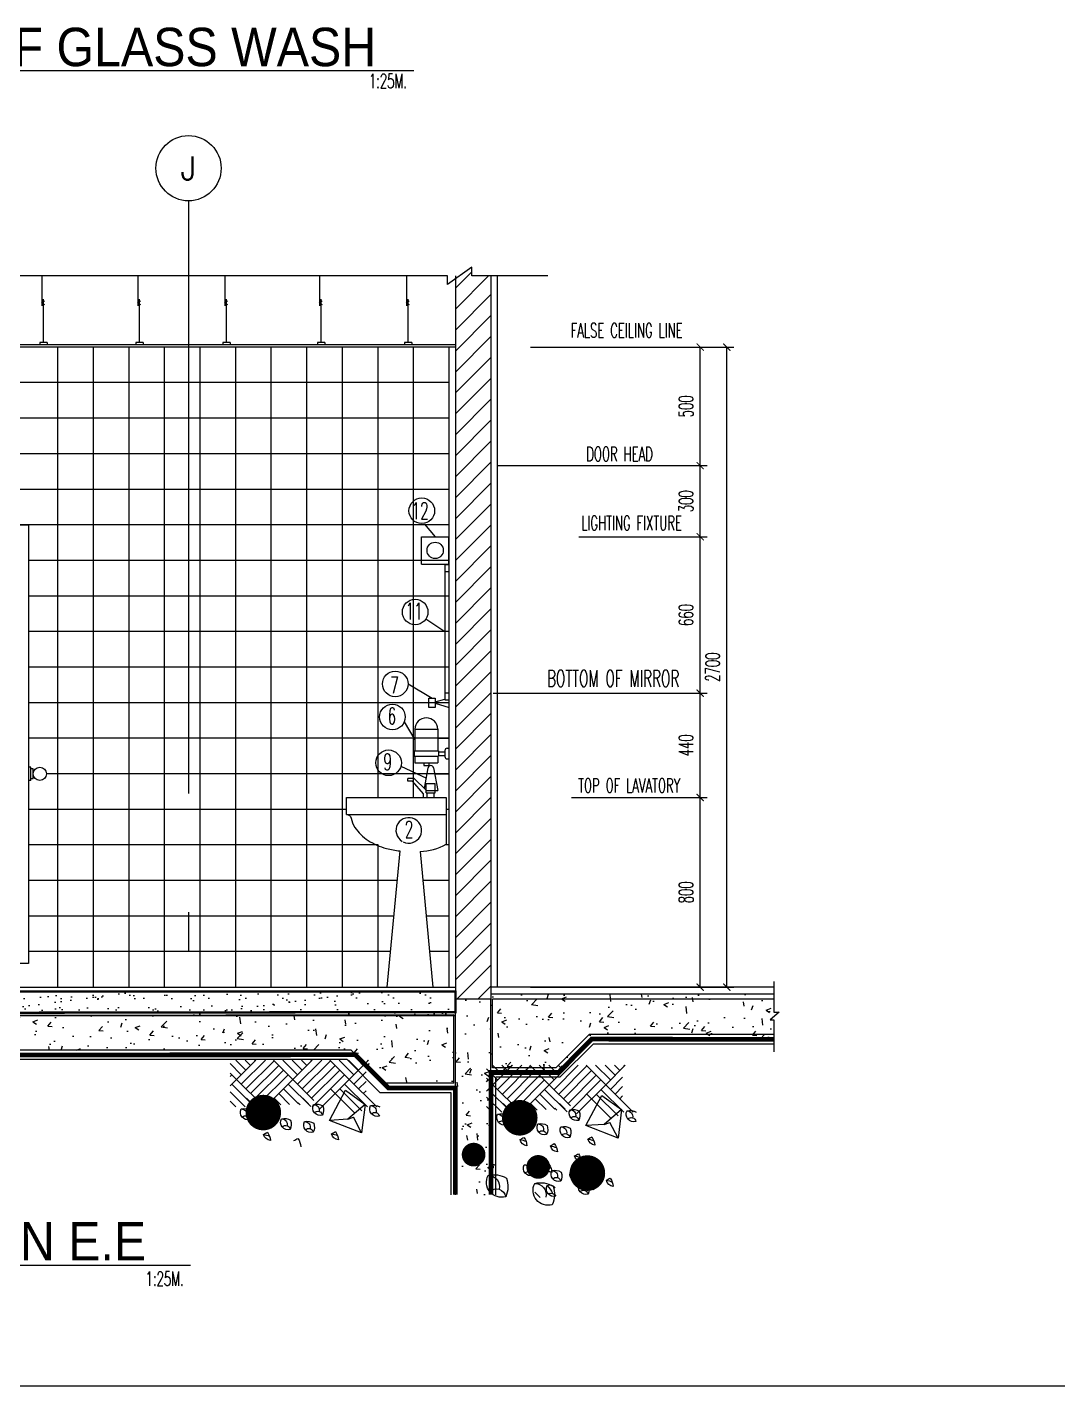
# Model space of a CAD drawing. Extents: x 417682.6 to 417711.5, y 43441 to 43460.9.
# Drawn here: x 417686.99 to 417691.33, y 43440.98 to 43446.71 of the extents above; entities that cross this region are included whole.
import ezdxf
from ezdxf.enums import TextEntityAlignment as Align

# ---------------------------------------------------------------- set-up
doc = ezdxf.new("R2010")
doc.units = 0
doc.header["$MEASUREMENT"] = 0
doc.header["$PDMODE"] = 3
doc.header["$PDSIZE"] = 0.1
for name, pattern in [('CENTERX2', [4, 2.5, -0.5, 0.5, -0.5]), ('DASHED', [0.75, 0.5, -0.25]), ('HIDDEN2', [0.1875, 0.125, -0.0625])]:
    doc.linetypes.add(name, pattern=pattern)
doc.layers.get('0').update_dxf_attribs({"linetype": 'CONTINUOUS'})
doc.layers.get('DEFPOINTS').update_dxf_attribs({"linetype": 'CONTINUOUS'})
for name, color, linetype in [('2', 2, 'CONTINUOUS'), ('AX', 6, 'CONTINUOUS'), ('AX-CR', 2, 'CONTINUOUS'), ('AX-TXT', 4, 'CONTINUOUS'), ('AXES', 11, 'CENTERX2'), ('Axisname', 6, 'CONTINUOUS'), ('Dimout', 4, 'CONTINUOUS'), ('DW', 7, 'CONTINUOUS'), ('ELE', 3, 'CONTINUOUS'), ('FIX', 3, 'CONTINUOUS'), ('gravel', 11, 'CONTINUOUS'), ('Hatch', 11, 'CONTINUOUS'), ('Plaster', 7, 'CONTINUOUS'), ('SANI', 2, 'CONTINUOUS'), ('Tile', 5, 'CONTINUOUS'), ('TITLE', 6, 'CONTINUOUS'), ('TXT', 2, 'CONTINUOUS'), ('TXT1', 2, 'CONTINUOUS'), ('WALL', 6, 'CONTINUOUS'), ('WallPartition', 2, 'CONTINUOUS'), ('Windows', 9, 'CONTINUOUS')]:
    doc.layers.add(name, color=color, linetype=linetype)
doc.styles.add('ROMANS', font='ROMANS.shx', dxfattribs={"width": 0.6})
doc.styles.add('TTXT', font='swisse.ttf', dxfattribs={"width": 0.6})
doc.dimstyles.new('R50', dxfattribs={"dimscale": 0, "dimtxt": 0.06, "dimasz": 0.03, "dimexe": 0.03, "dimexo": 0.03, "dimgap": 0.03, "dimtad": 1, "dimdec": 0, "dimlfac": 1000, "dimzin": 13, "dimdsep": 46, "dimtxsty": 'ROMANS', "dimblk": 'ARCHTICK', "dimcen": 0.09, "dimclrd": 4, "dimclre": 4, "dimclrt": 2, "dimadec": 0, "dimazin": 0, "dimtfac": 1, "dimtdec": 0, "dimtofl": 0, "dimtmove": 2, "dimatfit": 3, "dimldrblk": 'CLOSEDBLANK', "dimfxl": 0, "dimtolj": 1, "dimtzin": 0, "dimarcsym": 0})
pattern_1 = [(50, (-149.36473, -29.62423), (0.21517805478, -0.018825640495), [0.0225, -0.2475]), (355, (-149.36473, -29.62423), (-0.04162540008, 0.22565764011), [0.018, -0.198]), (100.4514, (-149.3468, -29.6258), (0.17355281451, 0.20683186262), [0.019122057, -0.2103426336]), (46.1842, (-149.36473, -29.56423), (0.32017231459, -0.0496557043), [0.03375, -0.37125]), (96.6356, (-149.33805, -29.56837), (0.28039881166, 0.29223536127), [0.0286830864, -0.3155139]), (351.1842, (-149.36473, -29.56423), (0.28039858354, 0.29223558028), [0.027, -0.297]), (21, (-149.33473, -29.57923), (0.179072115636, -0.1207856672), [0.0225, -0.2475]), (326, (-149.33473, -29.57923), (0.07299459958, 0.21754501351), [0.018, -0.198]), (71.4514, (-149.31981, -29.5893), (0.25206678857, 0.09675914901), [0.019122057, -0.2103426336]), (37.5, (-149.36473, -29.62423), (0.003647956595, 0.09986815615), [0, -0.1956, 0, -0.201, 0, -0.19875]), (7.5, (-149.36473, -29.62423), (0.078920861233, 0.118323513565), [0, -0.1146, 0, -0.1911, 0, -0.07575]), (327.5, (-149.43163, -29.62423), (0.160146730852, -0.00676646152), [0, -0.075, 0, -0.234, 0, -0.3105]), (317.5, (-149.46163, -29.62423), (0.174955850803, 0.0300314947), [0, -0.0975, 0, -0.1554, 0, -0.2205])]

# ---------------------------------------------------------------- blocks, each defined once
blk = doc.blocks.new('AXL')
at = {"layer": 'AX-CR'}
blk.add_circle((-350, 0), 350, dxfattribs=at)
at = {"layer": 'AX-TXT', "style": 'ROMANS'}
blk.add_attdef('AX', text='', height=250, dxfattribs=at).set_placement((-350, 0), align=Align.MIDDLE)
blk = doc.blocks.new('GAN')
for p, q in [((-0.0212, 0.1644), (-0.0212, 0.29)), ((-0.0155, 0.01), (-0.0155, 0.1918)), ((0, 0.01), (-0.031, 0.01)), ((-0.031, 0.01), (-0.031, 0)), ((0, 0.01), (0, 0))]:
    blk.add_line(p, q)
blk.add_lwpolyline([(-0.0118, 0.184), (-0.024, 0.1754), (-0.0113, 0.1703)])
blk = doc.blocks.new('A$C53BB0ABE')
for p, q in [((0.1286, 0.5089), (0.0467, 0.5908)), ((0.0494, 0.5881), (0.052, 0.5908)), ((0.0692, 0.5683), (0.0916, 0.5908)), ((0.089, 0.5485), (0.1312, 0.5908)), ((0.1088, 0.5287), (0.1708, 0.5908)), ((0.1286, 0.5089), (0.2104, 0.5908)), ((0.3266, 0.4693), (0.2078, 0.5881)), ((0.3464, 0.4891), (0.2447, 0.5908)), ((0.3662, 0.5089), (0.2843, 0.5908)), ((0.287, 0.5881), (0.2896, 0.5908)), ((0.3068, 0.5683), (0.3292, 0.5908)), ((0.3266, 0.5485), (0.3688, 0.5908)), ((0.3464, 0.5287), (0.4084, 0.5908)), ((0.3662, 0.5089), (0.448, 0.5908)), ((0.5642, 0.4693), (0.4454, 0.5881)), ((0.584, 0.4891), (0.4823, 0.5908)), ((0.6038, 0.5089), (0.5219, 0.5908)), ((0.5246, 0.5881), (0.5272, 0.5908)), ((0.5444, 0.5683), (0.5668, 0.5908)), ((0.5642, 0.5485), (0.6064, 0.5908)), ((0.584, 0.5287), (0.6308, 0.5756)), ((0.1088, 0.4891), (0.0574, 0.5405)), ((0.2844, 0.3927), (0.1484, 0.5287)), ((0.287, 0.4297), (0.1682, 0.5485)), ((0.3068, 0.4495), (0.188, 0.5683)), ((0.5048, 0.4099), (0.386, 0.5287)), ((0.5246, 0.4297), (0.4058, 0.5485)), ((0.5444, 0.4495), (0.4256, 0.5683)), ((0.6038, 0.5089), (0.6308, 0.536)), ((0.6308, 0.5215), (0.6236, 0.5287)), ((0.0126, 0.3929), (0.1286, 0.5089)), ((0.0522, 0.3929), (0.1484, 0.4891)), ((0.089, 0.4693), (0.0574, 0.5009)), ((0.0692, 0.4495), (0.0574, 0.4613)), ((0.0761, 0.3773), (0.1682, 0.4693)), ((0.1077, 0.3692), (0.2078, 0.4693)), ((0.2522, 0.3853), (0.1286, 0.5089)), ((0.2775, 0.4202), (0.3662, 0.5089)), ((0.2911, 0.3942), (0.386, 0.4891)), ((0.3425, 0.406), (0.4058, 0.4693)), ((0.4822, 0.3929), (0.3662, 0.5089)), ((0.4877, 0.3929), (0.6038, 0.5089)), ((0.5273, 0.3929), (0.6236, 0.4891)), ((0.6308, 0.4819), (0.6038, 0.5089)), ((0.2998, 0.4059), (0.3237, 0.4297)), ((0.335, 0.4014), (0.3435, 0.4099)), ((0.3799, 0.4038), (0.4256, 0.4495)), ((0.4173, 0.4017), (0.4454, 0.4297)), ((0.4547, 0.3995), (0.4652, 0.4099)), ((0.4927, 0.3612), (0.5613, 0.4297)), ((0.5669, 0.3929), (0.6308, 0.4568)), ((0.6065, 0.3929), (0.6308, 0.4172)), ((0.6038, 0.1716), (0.5993, 0.1716)), ((0.5993, 0.1716), (0.5993, 0.17)), ((0.5993, 0.17), (0.6008, 0.17)), ((0.6008, 0.17), (0.6008, 0.1685)), ((0.6023, 0.1655), (0.6023, 0.1579)), ((0.6023, 0.1579), (0.6054, 0.1564)), ((0.6054, 0.17), (0.6038, 0.1716)), ((0.6069, 0.1685), (0.6054, 0.17)), ((0.6054, 0.1564), (0.6069, 0.1549)), ((0.6084, 0.167), (0.6069, 0.1685)), ((0.6069, 0.1549), (0.6084, 0.1534)), ((0.6099, 0.167), (0.6084, 0.167)), ((0.6084, 0.1534), (0.6175, 0.1534)), ((0.6114, 0.1655), (0.6099, 0.167)), ((0.6129, 0.164), (0.6114, 0.1655)), ((0.616, 0.164), (0.6129, 0.164)), ((0.6175, 0.1625), (0.616, 0.164)), ((0.6205, 0.1625), (0.6175, 0.1625)), ((0.6175, 0.1534), (0.619, 0.1549)), ((0.619, 0.1549), (0.622, 0.1549)), ((0.6205, 0.1609), (0.6205, 0.1625)), ((0.6236, 0.1609), (0.6205, 0.1609)), ((0.622, 0.1564), (0.6236, 0.1579)), ((0.622, 0.1549), (0.622, 0.1564)), ((0.6236, 0.1579), (0.6236, 0.1609)), ((0.1652, 0.1106), (0.1667, 0.1091)), ((0.1667, 0.1091), (0.1758, 0.1091)), ((0.1758, 0.1091), (0.1773, 0.1106)), ((0.1773, 0.1106), (0.1804, 0.1106)), ((0.4049, 0.033), (0.4273, 0.0554))]:
    blk.add_line(p, q)
for points in [[(0.0766, 0.2837), (0.2116, 0.3362), (0.1441, 0.4638), (0.0616, 0.4038), (0.0766, 0.2837), (0.1112, 0.3497)], [(0.1343, 0.3416), (0.2116, 0.3362), (0.1441, 0.4638), (0.0616, 0.4038), (0.1343, 0.3416), (0.1112, 0.3497)]]:
    blk.add_lwpolyline(points)
for centre, radius, start, end in [((0.2666, 0.354), 0.0509, 76.03216, 121.14052), ((0.2507, 0.3889), 0.0317, 253.70906, 27.40145), ((0.2787, 0.3794), 0.024, 89.57083, 192.73345), ((0.0263, 0.3493), 0.0509, 76.03216, 121.14052), ((0.0105, 0.3841), 0.0317, 253.70906, 27.40145), ((0.0207, 0.3509), 0.0193, 42.45997, 171.80435), ((0.0385, 0.3747), 0.024, 89.57083, 192.73345), ((0.2876, 0.38), 0.0506, 159.5756, 205.15216), ((0.261, 0.3557), 0.0193, 42.45997, 171.80435), ((0.4022, 0.2938), 0.0509, 76.03216, 121.14052), ((0.5929, 0.3611), 0.0506, 159.5756, 205.15216), ((0.5718, 0.3352), 0.0509, 76.03216, 121.14052), ((0.556, 0.37), 0.0317, 253.70906, 27.40145), ((0.5662, 0.3369), 0.0193, 42.45997, 171.80435), ((0.5839, 0.3606), 0.024, 89.57083, 192.73345), ((0.2409, 0.2493), 0.0669, 143.51132, 175.91913), ((-0.5126, -0.9402), 1.4144, 59.59064, 60.35176), ((0.3258, 0.3075), 0.0506, 159.5756, 205.15216), ((0.3047, 0.2816), 0.0509, 76.03216, 121.14052), ((0.2889, 0.3164), 0.0317, 253.70906, 27.40145), ((0.2991, 0.2833), 0.0193, 42.45997, 171.80435), ((0.3168, 0.307), 0.024, 89.57083, 192.73345), ((0.4233, 0.3197), 0.0506, 159.5756, 205.15216), ((0.3864, 0.3286), 0.0317, 253.70906, 27.40145), ((0.3966, 0.2954), 0.0193, 42.45997, 171.80435), ((0.4143, 0.3192), 0.024, 89.57083, 192.73345), ((0.5272, 0.2468), 0.0669, 143.51132, 175.91913), ((-0.2263, -0.9426), 1.4144, 59.59064, 60.35176), ((0.1707, 0.2874), 0.0336, 275.8828, 346.64304), ((0.1707, 0.2874), 0.0336, 275.8828, 346.64304), ((0.2198, 0.1738), 0.1071, 98.87649, 112.94629), ((0.3991, 0.2205), 0.0669, 143.51132, 175.91913), ((0.3289, 0.2586), 0.0336, 275.8828, 346.64304), ((0.3289, 0.2586), 0.0336, 275.8828, 346.64304), ((0.3781, 0.145), 0.1071, 98.87649, 112.94629), ((-0.3544, -0.969), 1.4144, 59.59064, 60.35176), ((0.457, 0.285), 0.0336, 275.8828, 346.64304), ((0.457, 0.285), 0.0336, 275.8828, 346.64304), ((0.5062, 0.1714), 0.1071, 98.87649, 112.94629), ((0.2342, 0.1849), 0.0506, 159.5756, 205.15216), ((0.1973, 0.1938), 0.0317, 253.70906, 27.40145), ((0.2076, 0.1607), 0.0193, 42.45997, 171.80435), ((0.2974, 0.1777), 0.0669, 143.51132, 175.91913), ((0.2272, 0.2159), 0.0336, 275.8828, 346.64304), ((0.2272, 0.2159), 0.0336, 275.8828, 346.64304), ((0.2764, 0.1023), 0.1071, 98.87649, 112.94629), ((-0.4561, -1.0117), 1.4144, 59.59064, 60.35176), ((0.4217, 0.1339), 0.0669, 143.51132, 175.91913), ((-0.3318, -1.0556), 1.4144, 59.59064, 60.35176), ((0.1633, 0.075), 0.0669, 143.51132, 175.91913), ((-0.5902, -1.1144), 1.4144, 59.59064, 60.35176), ((0.2641, 0.1182), 0.0309, 145.67748, 215.12966), ((0.2643, 0.1135), 0.0339, 70.06393, 139.32745), ((0.2477, 0.1308), 0.0317, 253.70906, 27.40145), ((0.258, 0.0977), 0.0193, 42.45997, 171.80435), ((0.2757, 0.1214), 0.024, 89.57083, 192.73345), ((0.364, 0.1228), 0.0506, 159.5756, 205.15216), ((0.343, 0.0969), 0.0509, 76.03216, 121.14052), ((0.3271, 0.1317), 0.0317, 253.70906, 27.40145), ((0.3374, 0.0986), 0.0193, 42.45997, 171.80435), ((0.3551, 0.1223), 0.024, 89.57083, 192.73345), ((0.3515, 0.172), 0.0336, 275.8828, 346.64304), ((0.3515, 0.172), 0.0336, 275.8828, 346.64304), ((0.4007, 0.0584), 0.1071, 98.87649, 112.94629), ((0.4809, 0.1473), 0.0506, 159.5756, 205.15216), ((0.444, 0.1562), 0.0317, 253.70906, 27.40145), ((0.4542, 0.123), 0.0193, 42.45997, 171.80435), ((0.4719, 0.1468), 0.024, 89.57083, 192.73345), ((0.6418, 0.0795), 0.1012, 159.5756, 205.15216), ((0.5997, 0.0276), 0.1018, 76.03216, 121.14052), ((0.568, 0.0973), 0.0634, 253.70906, 27.40145), ((0.6239, 0.0785), 0.048, 89.57083, 192.73345), ((0.0931, 0.1132), 0.0336, 275.8828, 346.64304), ((0.0931, 0.1132), 0.0336, 275.8828, 346.64304), ((0.1423, -0.0004), 0.1071, 98.87649, 112.94629), ((0.247, 0.0605), 0.0669, 143.51132, 175.91913), ((0.1768, 0.0987), 0.0336, 275.8828, 346.64304), ((0.1768, 0.0987), 0.0336, 275.8828, 346.64304), ((0.2259, -0.0149), 0.1071, 98.87649, 112.94629), ((-0.5065, -1.1289), 1.4144, 59.59064, 60.35176), ((0.2488, 0.0686), 0.0506, 159.5756, 205.15216), ((0.2277, 0.0426), 0.0509, 76.03216, 121.14052), ((0.2119, 0.0775), 0.0317, 253.70906, 27.40145), ((0.2221, 0.0443), 0.0193, 42.45997, 171.80435), ((0.2398, 0.0681), 0.024, 89.57083, 192.73345), ((0.347, 0.0689), 0.0317, 253.70906, 27.40145), ((0.3641, 0.0592), 0.0267, 65.59916, 147.40224), ((0.4454, 0.0455), 0.1012, 159.5756, 205.15216), ((0.4033, -0.0063), 0.1018, 76.03216, 121.14052), ((0.5126, -0.0328), 0.1801, 139.75143, 152.5428), ((0.3716, 0.0634), 0.0634, 253.70906, 27.40145), ((0.4275, 0.0445), 0.048, 89.57083, 192.73345), ((0.5884, 0.031), 0.0386, 42.45997, 171.80435), ((0.3603, 0.0256), 0.0257, 64.36812, 149.89619)]:
    blk.add_arc(centre, radius, start, end)
at = {"layer": 'Hatch'}
for points, const_width in [([(0.4534, 0.3692, 1), (0.5284, 0.3692, 1)], 0.075), ([(0.6603, 0.2138, 1), (0.7103, 0.2138, 1)], 0.05), ([(0.1682, 0.136, 1), (0.2432, 0.136, 1)], 0.075), ([(0.3881, 0.162, 1), (0.4381, 0.162, 1)], 0.05)]:
    blk.add_lwpolyline(points, format="xyb", close=True, dxfattribs=dict(at, const_width=const_width))
blk = doc.blocks.new('A$C22107CF4')
for p, q in [((0.1286, 0.2837), (0.0467, 0.3655)), ((0.0494, 0.3629), (0.052, 0.3655)), ((0.0692, 0.3431), (0.0916, 0.3655)), ((0.089, 0.3233), (0.1312, 0.3655)), ((0.1088, 0.3035), (0.1708, 0.3655)), ((0.1286, 0.2837), (0.2104, 0.3655)), ((0.3266, 0.2441), (0.2078, 0.3629)), ((0.3464, 0.2639), (0.2447, 0.3655)), ((0.3662, 0.2837), (0.2843, 0.3655)), ((0.287, 0.3629), (0.2896, 0.3655)), ((0.3068, 0.3431), (0.3292, 0.3655)), ((0.3266, 0.3233), (0.3688, 0.3655)), ((0.3464, 0.3035), (0.4084, 0.3655)), ((0.3662, 0.2837), (0.448, 0.3655)), ((0.5642, 0.2441), (0.4454, 0.3629)), ((0.584, 0.2639), (0.4823, 0.3655)), ((0.6038, 0.2837), (0.5219, 0.3655)), ((0.5246, 0.3629), (0.5272, 0.3655)), ((0.5444, 0.3431), (0.5668, 0.3655)), ((0.5642, 0.3233), (0.6064, 0.3655)), ((0.584, 0.3035), (0.6308, 0.3504)), ((0.1088, 0.2639), (0.0574, 0.3153)), ((0.2844, 0.1675), (0.1484, 0.3035)), ((0.287, 0.2045), (0.1682, 0.3233)), ((0.3068, 0.2243), (0.188, 0.3431)), ((0.5048, 0.1847), (0.386, 0.3035)), ((0.5246, 0.2045), (0.4058, 0.3233)), ((0.5444, 0.2243), (0.4256, 0.3431)), ((0.6038, 0.2837), (0.6308, 0.3108)), ((0.6308, 0.2962), (0.6236, 0.3035)), ((0.0126, 0.1677), (0.1286, 0.2837)), ((0.0522, 0.1677), (0.1484, 0.2639)), ((0.089, 0.2441), (0.0574, 0.2757)), ((0.0692, 0.2243), (0.0574, 0.2361)), ((0.0761, 0.152), (0.1682, 0.2441)), ((0.1077, 0.144), (0.2078, 0.2441)), ((0.2522, 0.1601), (0.1286, 0.2837)), ((0.2775, 0.195), (0.3662, 0.2837)), ((0.2911, 0.169), (0.386, 0.2639)), ((0.3425, 0.1808), (0.4058, 0.2441)), ((0.4822, 0.1677), (0.3662, 0.2837)), ((0.4877, 0.1677), (0.6038, 0.2837)), ((0.5273, 0.1677), (0.6236, 0.2639)), ((0.5669, 0.1677), (0.6308, 0.2316)), ((0.6308, 0.2566), (0.6038, 0.2837)), ((0.2998, 0.1806), (0.3237, 0.2045)), ((0.335, 0.1762), (0.3435, 0.1847)), ((0.3799, 0.1786), (0.4256, 0.2243)), ((0.4173, 0.1764), (0.4454, 0.2045)), ((0.4547, 0.1742), (0.4652, 0.1847)), ((0.4927, 0.1359), (0.5613, 0.2045)), ((0.6065, 0.1677), (0.6308, 0.192))]:
    blk.add_line(p, q)
for points in [[(0.0766, 0.0585), (0.2116, 0.111), (0.1441, 0.2385), (0.0616, 0.1785), (0.0766, 0.0585), (0.1112, 0.1244)], [(0.1343, 0.1163), (0.2116, 0.111), (0.1441, 0.2385), (0.0616, 0.1785), (0.1343, 0.1163), (0.1112, 0.1244)]]:
    blk.add_lwpolyline(points)
for centre, radius, start, end in [((0.0263, 0.124), 0.0509, 76.03216, 121.14052), ((0.0105, 0.1589), 0.0317, 253.70906, 27.40145), ((0.0385, 0.1494), 0.024, 89.57083, 192.73345), ((0.2876, 0.1547), 0.0506, 159.5756, 205.15216), ((0.2666, 0.1288), 0.0509, 76.03216, 121.14052), ((0.2507, 0.1636), 0.0317, 253.70906, 27.40145), ((0.2787, 0.1542), 0.024, 89.57083, 192.73345), ((0.0207, 0.1257), 0.0193, 42.45997, 171.80435), ((0.261, 0.1305), 0.0193, 42.45997, 171.80435), ((0.4022, 0.0685), 0.0509, 76.03216, 121.14052), ((0.3864, 0.1034), 0.0317, 253.70906, 27.40145), ((0.4143, 0.0939), 0.024, 89.57083, 192.73345), ((0.5929, 0.1359), 0.0506, 159.5756, 205.15216), ((0.5718, 0.1099), 0.0509, 76.03216, 121.14052), ((0.556, 0.1448), 0.0317, 253.70906, 27.40145), ((0.5662, 0.1116), 0.0193, 42.45997, 171.80435), ((0.5839, 0.1354), 0.024, 89.57083, 192.73345), ((0.2409, 0.024), 0.0669, 143.51132, 175.91913), ((-0.5126, -1.1654), 1.4144, 59.59064, 60.35176), ((0.3258, 0.0823), 0.0506, 159.5756, 205.15216), ((0.3047, 0.0563), 0.0509, 76.03216, 121.14052), ((0.2889, 0.0912), 0.0317, 253.70906, 27.40145), ((0.2991, 0.058), 0.0193, 42.45997, 171.80435), ((0.3168, 0.0818), 0.024, 89.57083, 192.73345), ((0.4233, 0.0945), 0.0506, 159.5756, 205.15216), ((0.3966, 0.0702), 0.0193, 42.45997, 171.80435), ((0.5272, 0.0216), 0.0669, 143.51132, 175.91913), ((-0.2263, -1.1678), 1.4144, 59.59064, 60.35176), ((0.1707, 0.0622), 0.0336, 275.8828, 346.64304), ((0.1707, 0.0622), 0.0336, 275.8828, 346.64304), ((0.2198, -0.0514), 0.1071, 98.87649, 112.94629), ((0.3991, -0.0048), 0.0669, 143.51132, 175.91913), ((-0.3544, -1.1942), 1.4144, 59.59064, 60.35176), ((0.457, 0.0598), 0.0336, 275.8828, 346.64304), ((0.457, 0.0598), 0.0336, 275.8828, 346.64304), ((0.5062, -0.0538), 0.1071, 98.87649, 112.94629)]:
    blk.add_arc(centre, radius, start, end)
at = {"layer": 'Hatch', "const_width": 0.075}
blk.add_lwpolyline([(0.4534, 0.144, 1), (0.5284, 0.144, 1)], format="xyb", close=True, dxfattribs=at)
blk = doc.blocks.new('_ARCHTICK')
at = {"color": 0, "linetype": 'ByBlock', "const_width": 0.15}
blk.add_lwpolyline([(-0.5, -0.5), (0.5, 0.5)], dxfattribs=at)
blk = doc.blocks.new('*D99')
at = {"layer": 'DEFPOINTS', "color": 0}
for p in [(417689.2506, 43443.4585), (417689.8227, 43443.4585), (417689.0768, 43442.6581)]:
    blk.add_point(p, dxfattribs=at)
at = {"layer": 'Dimout', "color": 4, "lineweight": -2}
for p, q in [((417689.2806, 43443.4585), (417689.8527, 43443.4585)), ((417689.8227, 43442.6581), (417689.8227, 43443.4585)), ((417689.1068, 43442.6581), (417689.8527, 43442.6581))]:
    blk.add_line(p, q, dxfattribs=at)
at = {"layer": 'Dimout', "color": 4, "lineweight": -2, "xscale": 0.03, "yscale": 0.03, "zscale": 0.03}
for p, rotation in [((417689.8227, 43443.4585), 90), ((417689.8227, 43442.6581), 270)]:
    blk.add_blockref('_ARCHTICK', p, dxfattribs=dict(at, rotation=rotation))
at = {"layer": 'Dimout', "color": 2, "insert": (417689.7627, 43443.0583), "char_height": 0.06, "attachment_point": 5, "rotation": 90, "style": 'ROMANS'}
blk.add_mtext('\\A1;800', dxfattribs=at)
blk = doc.blocks.new('_ClosedBlank')
at = {"color": 0, "linetype": 'ByBlock', "lineweight": -2}
for p, q in [((-1, 0.17), (0, 0)), ((-1, 0.17), (-1, -0.17)), ((0, 0), (-1, -0.17))]:
    blk.add_line(p, q, dxfattribs=at)
blk = doc.blocks.new('*D98')
at = {"layer": 'DEFPOINTS', "color": 0}
for p in [(417688.9205, 43443.8985), (417689.8227, 43443.8985), (417689.2506, 43443.4585)]:
    blk.add_point(p, dxfattribs=at)
at = {"layer": 'Dimout', "color": 4, "lineweight": -2}
for p, q in [((417688.9505, 43443.8985), (417689.8527, 43443.8985)), ((417689.8227, 43443.4585), (417689.8227, 43443.8985)), ((417689.2806, 43443.4585), (417689.8527, 43443.4585))]:
    blk.add_line(p, q, dxfattribs=at)
at = {"layer": 'Dimout', "color": 4, "lineweight": -2, "xscale": 0.03, "yscale": 0.03, "zscale": 0.03}
for p, rotation in [((417689.8227, 43443.8985), 90), ((417689.8227, 43443.4585), 270)]:
    blk.add_blockref('_ARCHTICK', p, dxfattribs=dict(at, rotation=rotation))
at = {"layer": 'Dimout', "color": 2, "insert": (417689.7627, 43443.6785), "char_height": 0.06, "attachment_point": 5, "rotation": 90, "style": 'ROMANS'}
blk.add_mtext('\\A1;440', dxfattribs=at)
blk = doc.blocks.new('*D97')
at = {"layer": 'DEFPOINTS', "color": 0}
for p in [(417689.2806, 43444.5581), (417689.8227, 43444.5581), (417688.9205, 43443.8985)]:
    blk.add_point(p, dxfattribs=at)
at = {"layer": 'Dimout', "color": 4, "lineweight": -2}
for p, q in [((417689.3106, 43444.5581), (417689.8527, 43444.5581)), ((417689.8227, 43443.8985), (417689.8227, 43444.5581)), ((417688.9505, 43443.8985), (417689.8527, 43443.8985))]:
    blk.add_line(p, q, dxfattribs=at)
at = {"layer": 'Dimout', "color": 4, "lineweight": -2, "xscale": 0.03, "yscale": 0.03, "zscale": 0.03}
for p, rotation in [((417689.8227, 43444.5581), 90), ((417689.8227, 43443.8985), 270)]:
    blk.add_blockref('_ARCHTICK', p, dxfattribs=dict(at, rotation=rotation))
at = {"layer": 'Dimout', "color": 2, "insert": (417689.7627, 43444.2283), "char_height": 0.06, "attachment_point": 5, "rotation": 90, "style": 'ROMANS'}
blk.add_mtext('\\A1;660', dxfattribs=at)
blk = doc.blocks.new('*D96')
at = {"layer": 'DEFPOINTS', "color": 0}
for p in [(417689.0768, 43445.3581), (417689.8227, 43445.3581), (417689.2806, 43444.8581)]:
    blk.add_point(p, dxfattribs=at)
at = {"layer": 'Dimout', "color": 4, "lineweight": -2}
for p, q in [((417689.1068, 43445.3581), (417689.8527, 43445.3581)), ((417689.8227, 43444.8581), (417689.8227, 43445.3581)), ((417689.3106, 43444.8581), (417689.8527, 43444.8581))]:
    blk.add_line(p, q, dxfattribs=at)
at = {"layer": 'Dimout', "color": 4, "lineweight": -2, "xscale": 0.03, "yscale": 0.03, "zscale": 0.03}
for p, rotation in [((417689.8227, 43445.3581), 90), ((417689.8227, 43444.8581), 270)]:
    blk.add_blockref('_ARCHTICK', p, dxfattribs=dict(at, rotation=rotation))
at = {"layer": 'Dimout', "color": 2, "insert": (417689.7627, 43445.1081), "char_height": 0.06, "attachment_point": 5, "rotation": 90, "style": 'ROMANS'}
blk.add_mtext('\\A1;500', dxfattribs=at)
blk = doc.blocks.new('*D95')
at = {"layer": 'DEFPOINTS', "color": 0}
for p in [(417689.2806, 43445.3581), (417689.935, 43445.3581), (417689.2806, 43442.6581)]:
    blk.add_point(p, dxfattribs=at)
at = {"layer": 'Dimout', "color": 4, "lineweight": -2}
for p, q in [((417689.3106, 43445.3581), (417689.965, 43445.3581)), ((417689.935, 43442.6581), (417689.935, 43445.3581)), ((417689.3106, 43442.6581), (417689.965, 43442.6581))]:
    blk.add_line(p, q, dxfattribs=at)
at = {"layer": 'Dimout', "color": 4, "lineweight": -2, "xscale": 0.03, "yscale": 0.03, "zscale": 0.03}
for p, rotation in [((417689.935, 43445.3581), 90), ((417689.935, 43442.6581), 270)]:
    blk.add_blockref('_ARCHTICK', p, dxfattribs=dict(at, rotation=rotation))
at = {"layer": 'Dimout', "color": 2, "insert": (417689.875, 43444.0081), "char_height": 0.06, "attachment_point": 5, "rotation": 90, "style": 'ROMANS'}
blk.add_mtext('\\A1;2700', dxfattribs=at)
blk = doc.blocks.new('*D94')
at = {"layer": '2', "color": 4, "lineweight": -2}
for p, q in [((417688.9705, 43444.8581), (417689.8527, 43444.8581)), ((417689.8227, 43444.5581), (417689.8227, 43444.8581)), ((417689.3106, 43444.5581), (417689.8527, 43444.5581))]:
    blk.add_line(p, q, dxfattribs=at)
at = {"layer": 'DEFPOINTS', "color": 0}
for p in [(417688.9405, 43444.8581), (417689.8227, 43444.8581), (417689.2806, 43444.5581)]:
    blk.add_point(p, dxfattribs=at)
at = {"layer": '2', "color": 4, "lineweight": -2, "xscale": 0.03, "yscale": 0.03, "zscale": 0.03}
for p, rotation in [((417689.8227, 43444.8581), 90), ((417689.8227, 43444.5581), 270)]:
    blk.add_blockref('_ARCHTICK', p, dxfattribs=dict(at, rotation=rotation))
at = {"layer": '2', "color": 2, "insert": (417689.7627, 43444.7081), "char_height": 0.06, "attachment_point": 5, "rotation": 90, "style": 'ROMANS'}
blk.add_mtext('\\A1;300', dxfattribs=at)

msp = doc.modelspace()

# ---------------------------------------------------------------- hatches: boundary and pattern name
at = {"layer": 'Hatch'}
h = msp.add_hatch(dxfattribs=at)
h.set_pattern_fill('ANSI31', color=256, scale=0.5, style=0)
h.set_pattern_definition([(45, (-149.364733, -29.62423), (-0.044194173824, 0.044194173824), [])])
h.paths.add_polyline_path([(417688.7905, 43442.6081), (417688.9405, 43442.6081), (417688.9405, 43445.6581), (417688.8601, 43445.6581), (417688.8601, 43445.6953), (417688.7905, 43445.6461)])
h.paths.add_polyline_path([(417685.3405, 43445.6581), (417685.3071, 43445.6581), (417685.3071, 43445.6953), (417685.1905, 43445.6128), (417685.1905, 43442.6031), (417685.3405, 43442.6031), (417685.3405, 43442.6381)])
at = {"layer": 'Windows'}
h = msp.add_hatch(dxfattribs=at)
h.set_pattern_fill('AR-SAND', color=256, scale=0.05, style=0)
h.set_pattern_definition([(37.5, (-149.36473, -29.62423), (-0.003149667905, 0.09634118845), [0, -0.076, 0, -0.085, 0, -0.08125]), (7.5, (-149.36473, -29.62423), (0.088488835263, 0.14110730326), [0, -0.041, 0, -0.0685, 0, -0.02625]), (327.5, (-149.42623, -29.62423), (0.155707093088, 0.000282952677), [0, -0.025, 0, -0.09, 0, -0.1175]), (317.5, (-149.42623, -29.62423), (0.15030633023, 0.043883778247), [0, -0.0125, 0, -0.059, 0, -0.0675])])
h.paths.add_polyline_path([(417688.7905, 43442.6381), (417685.3405, 43442.6381), (417685.3405, 43442.5381), (417688.7905, 43442.5381)])
h = msp.add_hatch(dxfattribs=at)
h.set_pattern_fill('AR-CONC', color=256, scale=0.03, style=0)
h.set_pattern_definition(pattern_1)
h.paths.add_polyline_path([(417690.1562, 43442.5534), (417690.1337, 43442.5534), (417690.1337, 43442.6081), (417688.9469, 43442.6081), (417688.9469, 43442.3181), (417689.2145, 43442.3181), (417689.3545, 43442.4581), (417690.1337, 43442.4581), (417690.1337, 43442.5209), (417690.1172, 43442.5209)])
h.paths.add_polyline_path([(417688.9469, 43442.6081), (417690.1337, 43442.6081), (417690.1337, 43442.6281), (417688.9405, 43442.6281), (417688.9405, 43442.6081), (417688.7905, 43442.6081), (417688.7905, 43441.7824), (417688.9405, 43441.7824), (417688.9405, 43442.2981), (417689.226, 43442.2981), (417689.3648, 43442.4391), (417690.1337, 43442.4382), (417690.1337, 43442.4581), (417689.3545, 43442.4581), (417689.2145, 43442.3181), (417688.9469, 43442.3181)])
h.paths.add_polyline_path([(417688.7842, 43442.5381), (417687.6655, 43442.5381), (417687.6655, 43442.3931), (417688.3505, 43442.3931), (417688.4905, 43442.2531), (417688.7842, 43442.2531)])
h = msp.add_hatch(dxfattribs=at)
h.set_pattern_fill('AR-CONC', color=256, scale=0.03, style=0)
h.set_pattern_definition(pattern_1)
h.paths.add_polyline_path([(417687.6655, 43442.3931), (417687.6655, 43442.5381), (417685.3405, 43442.5381), (417685.3405, 43442.2531), (417685.6342, 43442.2531), (417685.7742, 43442.3931)])
h.paths.add_polyline_path([(417685.3349, 43442.5481), (417685.3349, 43442.6031), (417685.1905, 43442.6031), (417685.1905, 43441.7824), (417685.3349, 43441.7824)])
h.paths.add_polyline_path([(417685.1854, 43442.6031), (417684.1406, 43442.6031), (417684.1406, 43442.5533), (417684.1631, 43442.5533), (417684.1406, 43442.5346), (417684.1406, 43442.4531), (417684.7505, 43442.4531), (417684.8905, 43442.3131), (417685.1854, 43442.3131)])

# ---------------------------------------------------------------- linework, layer by layer
for p, q in [((417688.7905, 43445.3681), (417685.3405, 43445.3681)), ((417688.7905, 43445.3581), (417685.3405, 43445.3581))]:
    msp.add_line(p, q)
at = {"layer": '2'}
for p, q in [((417686.9905, 43444.6081), (417686.9905, 43442.7581)), ((417688.7628, 43444.5102), (417688.7645, 43444.5102)), ((417688.7055, 43443.862), (417688.7464, 43443.873)), ((417688.7055, 43443.8555), (417688.7645, 43443.8384)), ((417688.716, 43443.7081), (417688.7645, 43443.7081)), ((417687, 43443.5868), (417686.9905, 43443.5868)), ((417687, 43443.5295), (417687, 43443.5868)), ((417687.0104, 43443.5798), (417687, 43443.5798)), ((417687.0104, 43443.5365), (417687.0104, 43443.5798)), ((417688.7031, 43443.5581), (417688.7645, 43443.5581)), ((417687, 43443.5295), (417686.9905, 43443.5295)), ((417687.0104, 43443.5365), (417687, 43443.5365)), ((417688.7905, 43441.7824), (417688.7905, 43442.6081)), ((417688.7905, 43442.2531), (417688.7905, 43442.6081)), ((417688.9405, 43442.6081), (417688.7905, 43442.6081)), ((417688.9405, 43441.7855), (417688.9405, 43442.6081)), ((417690.1337, 43442.6081), (417688.9469, 43442.6081)), ((417688.9469, 43442.3181), (417688.9469, 43442.6081)), ((417685.3405, 43442.5381), (417688.7842, 43442.5431)), ((417688.7842, 43442.2531), (417688.7842, 43442.5431)), ((417689.2145, 43442.3181), (417689.3545, 43442.4581)), ((417690.1337, 43442.4581), (417689.3545, 43442.4581)), ((417689.2311, 43442.2781), (417689.3711, 43442.4181)), ((417690.1337, 43442.4181), (417689.3711, 43442.4181)), ((417688.3505, 43442.3931), (417685.7742, 43442.3931)), ((417688.334, 43442.3531), (417685.7907, 43442.3531)), ((417688.474, 43442.2131), (417688.334, 43442.3531)), ((417688.4905, 43442.2531), (417688.3505, 43442.3931)), ((417689.2145, 43442.3181), (417688.9469, 43442.3181)), ((417688.7842, 43442.2531), (417688.4905, 43442.2531)), ((417688.9605, 43441.7824), (417688.9605, 43442.2781)), ((417689.2311, 43442.2781), (417688.9605, 43442.2781)), ((417688.7734, 43442.2131), (417688.474, 43442.2131)), ((417688.7734, 43441.7824), (417688.7734, 43442.2131))]:
    msp.add_line(p, q, dxfattribs=at)
msp.add_lwpolyline([(417686.9405, 43444.6081), (417686.9905, 43444.6081), (417686.9905, 43442.7581), (417686.9405, 43442.7581)], close=True, dxfattribs=at)
msp.add_circle((417687.0383, 43443.5581), 0.0279, dxfattribs=at)
at = {"layer": 'AXES'}
msp.add_line((417687.6655, 43445.975), (417687.6655, 43442.8081), dxfattribs=at)
at = {"layer": 'Axisname'}
msp.add_line((417686.0182, 43446.5249), (417688.6156, 43446.5249), dxfattribs=at)
at = {"layer": 'DW'}
for p, q in [((417688.661, 43444.6114), (417688.7053, 43444.5581)), ((417688.6664, 43444.2112), (417688.7464, 43444.1584)), ((417688.575, 43443.7769), (417688.6201, 43443.701)), ((417688.5608, 43443.59), (417688.6681, 43443.5401))]:
    msp.add_line(p, q, dxfattribs=at)
at = {"layer": 'ELE'}
msp.add_line((417688.5909, 43443.9373), (417688.692, 43443.8779), dxfattribs=at)
msp.add_lwpolyline([(417689.1805, 43445.6581), (417688.8601, 43445.6581), (417688.8601, 43445.6953), (417688.7571, 43445.6225), (417688.7571, 43445.6581), (417685.3071, 43445.6581), (417685.3071, 43445.6953), (417685.2042, 43445.6225), (417685.2042, 43445.6581), (417685.0507, 43445.6581)], dxfattribs=at)
at = {"layer": 'FIX'}
msp.add_lwpolyline([(417688.7055, 43443.8384), (417688.6786, 43443.8384), (417688.6786, 43443.8779), (417688.7055, 43443.8779)], close=True, dxfattribs=at)
at = {"layer": 'FIX', "color": 2}
for centre in [(417688.649, 43444.6677), (417688.621, 43444.2405), (417688.5369, 43443.9373), (417688.5252, 43443.7979), (417688.5089, 43443.6046)]:
    msp.add_circle(centre, 0.054, dxfattribs=at)
msp.add_arc((417688.594, 43443.3193), 0.054, 243.71298, 238.3331, dxfattribs=at)
at = {"layer": 'Plaster'}
for p, q in [((417688.9665, 43445.6581), (417688.9665, 43442.6581)), ((417688.7645, 43442.6581), (417688.7645, 43445.3581)), ((417685.3405, 43442.6581), (417688.7905, 43442.6581)), ((417685.3406, 43442.6431), (417688.7906, 43442.6431)), ((417685.3406, 43442.6381), (417688.7906, 43442.6381)), ((417690.1337, 43442.6581), (417688.9405, 43442.6581)), ((417690.1337, 43442.6281), (417688.9405, 43442.6281))]:
    msp.add_line(p, q, dxfattribs=at)
at = {"layer": 'SANI'}
for p, q in [((417688.6477, 43444.4431), (417688.6477, 43444.5581)), ((417688.6477, 43444.5581), (417688.7628, 43444.5581)), ((417688.7628, 43444.4431), (417688.7628, 43444.5581)), ((417688.6477, 43444.4431), (417688.7628, 43444.4431)), ((417688.7464, 43444.4405), (417688.7645, 43444.4405)), ((417688.7464, 43444.4405), (417688.7464, 43443.8708)), ((417688.7464, 43444.4118), (417688.7645, 43444.4118)), ((417688.7464, 43443.8996), (417688.7645, 43443.8996)), ((417688.7464, 43443.8708), (417688.7645, 43443.8708)), ((417688.6201, 43443.7465), (417688.6201, 43443.6555)), ((417688.6201, 43443.7465), (417688.716, 43443.7465)), ((417688.716, 43443.7465), (417688.716, 43443.6555)), ((417688.6162, 43443.6555), (417688.6162, 43443.6324)), ((417688.6162, 43443.6555), (417688.7198, 43443.6555)), ((417688.7198, 43443.6555), (417688.7198, 43443.6324)), ((417688.7464, 43443.6561), (417688.7464, 43443.6308)), ((417688.756, 43443.6657), (417688.7617, 43443.6657)), ((417688.6162, 43443.6324), (417688.7198, 43443.6324)), ((417688.6201, 43443.6324), (417688.6201, 43443.6041)), ((417688.6201, 43443.6041), (417688.716, 43443.6041)), ((417688.6575, 43443.6041), (417688.6575, 43443.5926)), ((417688.6786, 43443.6041), (417688.6786, 43443.5926)), ((417688.716, 43443.6324), (417688.716, 43443.6041)), ((417688.7198, 43443.6503), (417688.7464, 43443.6503)), ((417688.7198, 43443.6349), (417688.7464, 43443.6349)), ((417688.756, 43443.6212), (417688.7617, 43443.6212)), ((417688.6575, 43443.5926), (417688.6786, 43443.5926)), ((417688.6602, 43443.4967), (417688.6759, 43443.5835)), ((417688.6985, 43443.5835), (417688.716, 43443.4873)), ((417688.6171, 43443.538), (417688.59, 43443.538)), ((417688.59, 43443.527), (417688.59, 43443.538)), ((417688.6096, 43443.527), (417688.59, 43443.527)), ((417688.6562, 43443.4737), (417688.6096, 43443.527)), ((417688.6171, 43443.538), (417688.6674, 43443.4898)), ((417688.6673, 43443.4785), (417688.6674, 43443.5169)), ((417688.6674, 43443.4873), (417688.716, 43443.4873)), ((417688.7057, 43443.4785), (417688.7057, 43443.5169)), ((417688.3309, 43443.4475), (417688.3309, 43443.4585)), ((417688.6562, 43443.4585), (417688.6562, 43443.4737)), ((417688.6721, 43443.4585), (417688.6721, 43443.4785)), ((417688.7009, 43443.4585), (417688.7009, 43443.4785))]:
    msp.add_line(p, q, dxfattribs=at)
at = {"layer": 'SANI', "linetype": 'Continuous'}
for p, q in [((417688.3309, 43443.4585), (417688.7517, 43443.4585)), ((417688.3309, 43443.3866), (417688.3309, 43443.4581)), ((417688.7517, 43443.4585), (417688.7517, 43443.2608)), ((417688.3309, 43443.3866), (417688.7517, 43443.3866)), ((417688.5564, 43443.2329), (417688.5022, 43442.6581)), ((417688.6418, 43443.2306), (417688.6957, 43442.6581))]:
    msp.add_line(p, q, dxfattribs=at)
at = {"layer": 'SANI', "color": 6}
msp.add_line((417686.178, 43441.4851), (417687.6742, 43441.4851), dxfattribs=at)
at = {"layer": 'SANI', "linetype": 'DASHED'}
msp.add_lwpolyline([(417688.6674, 43443.5169), (417688.7057, 43443.5169)], dxfattribs=at)
msp.add_lwpolyline([(417688.6673, 43443.4785), (417688.7057, 43443.4785, -0.499277)], format="xyb", dxfattribs=at)
at = {"layer": 'SANI', "linetype": 'Continuous'}
msp.add_lwpolyline([(417688.3325, 43443.3866, -0.355712), (417688.3515, 43443.3716, 0.103437), (417688.3669, 43443.3323, 0.107169), (417688.423, 43443.2769, 0.077294), (417688.4996, 43443.2434, 0.037007), (417688.5564, 43443.2329, 0.037007)], format="xyb", dxfattribs=at)
at = {"layer": 'SANI'}
msp.add_circle((417688.7053, 43444.5006), 0.0344, dxfattribs=at)
for centre, radius, start, end in [((417688.668, 43443.7465), 0.0479, 0, 180), ((417688.756, 43443.6561), 0.00959, 90, 180), ((417688.756, 43443.6308), 0.00959, 180, 270), ((417688.6872, 43443.5813), 0.0115, 9.52728, 170.47272)]:
    msp.add_arc(centre, radius, start, end, dxfattribs=at)
at = {"layer": 'SANI', "linetype": 'Continuous'}
msp.add_arc((417688.6356, 43443.4674), 0.237, 271.49961, 299.3242, dxfattribs=at)
at = {"layer": 'Tile'}
for p, q in [((417687.1145, 43442.6581), (417687.1145, 43445.3581)), ((417687.2645, 43442.6581), (417687.2645, 43445.3581)), ((417687.4145, 43442.6581), (417687.4145, 43445.3581)), ((417687.5645, 43442.6581), (417687.5645, 43445.3581)), ((417687.7145, 43442.6581), (417687.7145, 43445.3581)), ((417687.8645, 43442.6581), (417687.8645, 43445.3581)), ((417688.0145, 43442.6581), (417688.0145, 43445.3581)), ((417688.1645, 43442.6581), (417688.1645, 43445.3581)), ((417688.3145, 43442.6581), (417688.3145, 43445.3581)), ((417688.4645, 43443.4585), (417688.4645, 43445.3581)), ((417688.6145, 43443.4585), (417688.6145, 43445.3581)), ((417688.7645, 43445.2081), (417685.3665, 43445.2081)), ((417688.7645, 43445.0581), (417685.3665, 43445.0581)), ((417688.7645, 43444.9081), (417685.3665, 43444.9081)), ((417688.7645, 43444.7581), (417685.3665, 43444.7581)), ((417688.7645, 43444.6081), (417685.3665, 43444.6081)), ((417688.7645, 43444.4581), (417686.9905, 43444.4581)), ((417688.7645, 43444.5105), (417688.7628, 43444.5105)), ((417688.7645, 43444.5102), (417688.7628, 43444.5102)), ((417688.7645, 43444.5102), (417688.7628, 43444.5102)), ((417688.7645, 43444.3081), (417686.9905, 43444.3081)), ((417688.7645, 43444.1581), (417686.9905, 43444.1581)), ((417688.7645, 43444.0081), (417686.9905, 43444.0081)), ((417688.7645, 43443.8581), (417686.9905, 43443.8581)), ((417688.7645, 43443.7081), (417686.9905, 43443.7081)), ((417688.7645, 43443.7081), (417688.716, 43443.7081)), ((417688.7645, 43443.5581), (417687.0662, 43443.5581)), ((417688.7645, 43443.5581), (417688.7031, 43443.5581)), ((417688.3309, 43443.4081), (417686.9905, 43443.4081)), ((417688.7645, 43443.4081), (417688.7517, 43443.4081)), ((417688.4645, 43443.2581), (417686.9905, 43443.2581)), ((417688.4645, 43442.6581), (417688.4645, 43443.2581)), ((417688.6145, 43443.2694), (417688.6145, 43443.271)), ((417688.6145, 43443.2694), (417688.6145, 43443.271)), ((417688.7645, 43443.2581), (417688.7469, 43443.2581)), ((417688.5446, 43443.1081), (417686.9905, 43443.1081)), ((417688.7645, 43443.1081), (417688.6534, 43443.1081)), ((417688.5305, 43442.9581), (417686.9905, 43442.9581)), ((417688.7645, 43442.9581), (417688.6675, 43442.9581)), ((417688.5164, 43442.8081), (417686.9905, 43442.8081)), ((417688.7645, 43442.8081), (417688.6816, 43442.8081))]:
    msp.add_line(p, q, dxfattribs=at)
at = {"layer": 'TITLE'}
msp.add_line((417682.6079, 43440.9766), (417710.9329, 43440.9766), dxfattribs=at)
at = {"layer": 'WALL'}
for p, q in [((417688.7905, 43445.6581), (417688.7905, 43442.6081)), ((417688.9405, 43445.6581), (417688.9405, 43442.6081))]:
    msp.add_line(p, q, dxfattribs=at)
at = {"layer": 'WallPartition', "linetype": 'HIDDEN2'}
for points, const_width in [([(417685.3349, 43442.5481), (417688.7905, 43442.5531), (417688.7905, 43442.6431)], 0.01), ([(417690.1337, 43442.4382), (417689.3648, 43442.4391), (417689.226, 43442.2981), (417688.9405, 43442.2981), (417688.9405, 43441.7824)], 0.02), ([(417685.3417, 43441.7824), (417685.3417, 43442.2286), (417685.6453, 43442.2322), (417685.7796, 43442.3715), (417688.3683, 43442.3731), (417688.5083, 43442.2331), (417688.7905, 43442.2331), (417688.7905, 43441.7824)], 0.02)]:
    msp.add_lwpolyline(points, dxfattribs=dict(at, const_width=const_width))
at = {"layer": 'Windows'}
msp.add_lwpolyline([(417690.1337, 43442.6824), (417690.1337, 43442.5534), (417690.1562, 43442.5534), (417690.1172, 43442.5209), (417690.1337, 43442.5209), (417690.1337, 43442.3861)], dxfattribs=at)
msp.add_lwpolyline([(417688.7905, 43442.6381), (417685.3405, 43442.6381), (417685.3405, 43442.5381), (417688.7905, 43442.5381)], close=True, dxfattribs=at)

# ---------------------------------------------------------------- block references
for p in [(417687.0697, 43445.3681), (417687.4745, 43445.3681), (417687.8412, 43445.3681), (417688.2404, 43445.3681), (417688.6071, 43445.3681)]:
    msp.add_blockref('GAN', p)
at = {"layer": 'AX', "xscale": 0.0003928571428904044, "yscale": 0.0003928571200231101, "zscale": 0.0003928571242306922}
msp.add_blockref('AXL', (417687.803, 43446.1125), dxfattribs=at).add_auto_attribs({'AX': 'J'})
at = {"layer": 'gravel', "xscale": -1}
for name, p in [('A$C22107CF4', (417688.4716, 43441.9852)), ('A$C53BB0ABE', (417689.5528, 43441.738))]:
    msp.add_blockref(name, p, dxfattribs=at)

# ---------------------------------------------------------------- texts
at = {"layer": 'TXT', "style": 'ROMANS', "width": 0.6}
for s, height, p in [('1:25M.', 0.06, (417688.4258, 43446.4508)), ('FALSE CEILING LINE', 0.06, (417689.2766, 43445.3984)), ('DOOR HEAD', 0.06, (417689.342, 43444.8771)), ('12', 0.07, (417688.6059, 43444.6328)), ('LIGHTING FIXTURE', 0.06, (417689.3213, 43444.5862)), ('11', 0.07, (417688.58, 43444.2096)), ('7', 0.07, (417688.5157, 43443.8972)), ('BOTTOM OF MIRROR', 0.07, (417689.1768, 43443.9253)), ('6', 0.07, (417688.5051, 43443.767)), ('9', 0.07, (417688.4872, 43443.5737)), ('TOP OF LAVATORY', 0.06, (417689.3081, 43443.4787)), ('2', 0.07, (417688.5772, 43443.2885)), ('1:25M.', 0.06, (417687.4843, 43441.3983))]:
    msp.add_text(s, height=height, dxfattribs=at).set_placement(p)
at = {"layer": 'TXT1', "color": 6, "style": 'TTXT', "width": 0.9}
msp.add_text(' PLAN OF GLASS WASH', height=0.162094, dxfattribs=at).set_placement((417687.29, 43446.6241), align=Align.MIDDLE_CENTER)
msp.add_text('SECTION E.E', height=0.162094, dxfattribs=at).set_placement((417686.1958, 43441.5055))

# ---------------------------------------------------------------- dimensions: what is measured, and where the dimension line sits
at = {"layer": '2'}
dim = msp.add_linear_dim(base=(417689.8227, 43444.8581), p1=(417689.2806, 43444.5581), p2=(417688.9405, 43444.8581), angle=90, dimstyle='R50', override={"dimscale": 1}, dxfattribs=at)
dim.commit()
dim.dimension.update_dxf_attribs({"geometry": '*D94', "text_midpoint": (417689.7627, 43444.7081)})
at = {"layer": 'Dimout'}
for base, p1, p2, picture, middle in [((417689.8227, 43445.3581), (417689.2806, 43444.8581), (417689.0768, 43445.3581), '*D96', (417689.7627, 43445.1081)), ((417689.935, 43445.3581), (417689.2806, 43442.6581), (417689.2806, 43445.3581), '*D95', (417689.875, 43444.0081)), ((417689.8227, 43444.5581), (417688.9205, 43443.8985), (417689.2806, 43444.5581), '*D97', (417689.7627, 43444.2283)), ((417689.8227, 43443.8985), (417689.2506, 43443.4585), (417688.9205, 43443.8985), '*D98', (417689.7627, 43443.6785)), ((417689.8227, 43443.4585), (417689.0768, 43442.6581), (417689.2506, 43443.4585), '*D99', (417689.7627, 43443.0583))]:
    dim = msp.add_linear_dim(base=base, p1=p1, p2=p2, angle=90, dimstyle='R50', override={"dimscale": 1}, dxfattribs=at)
    dim.commit()
    dim.dimension.update_dxf_attribs({"geometry": picture, "text_midpoint": middle})

doc.saveas('drawing.dxf')
